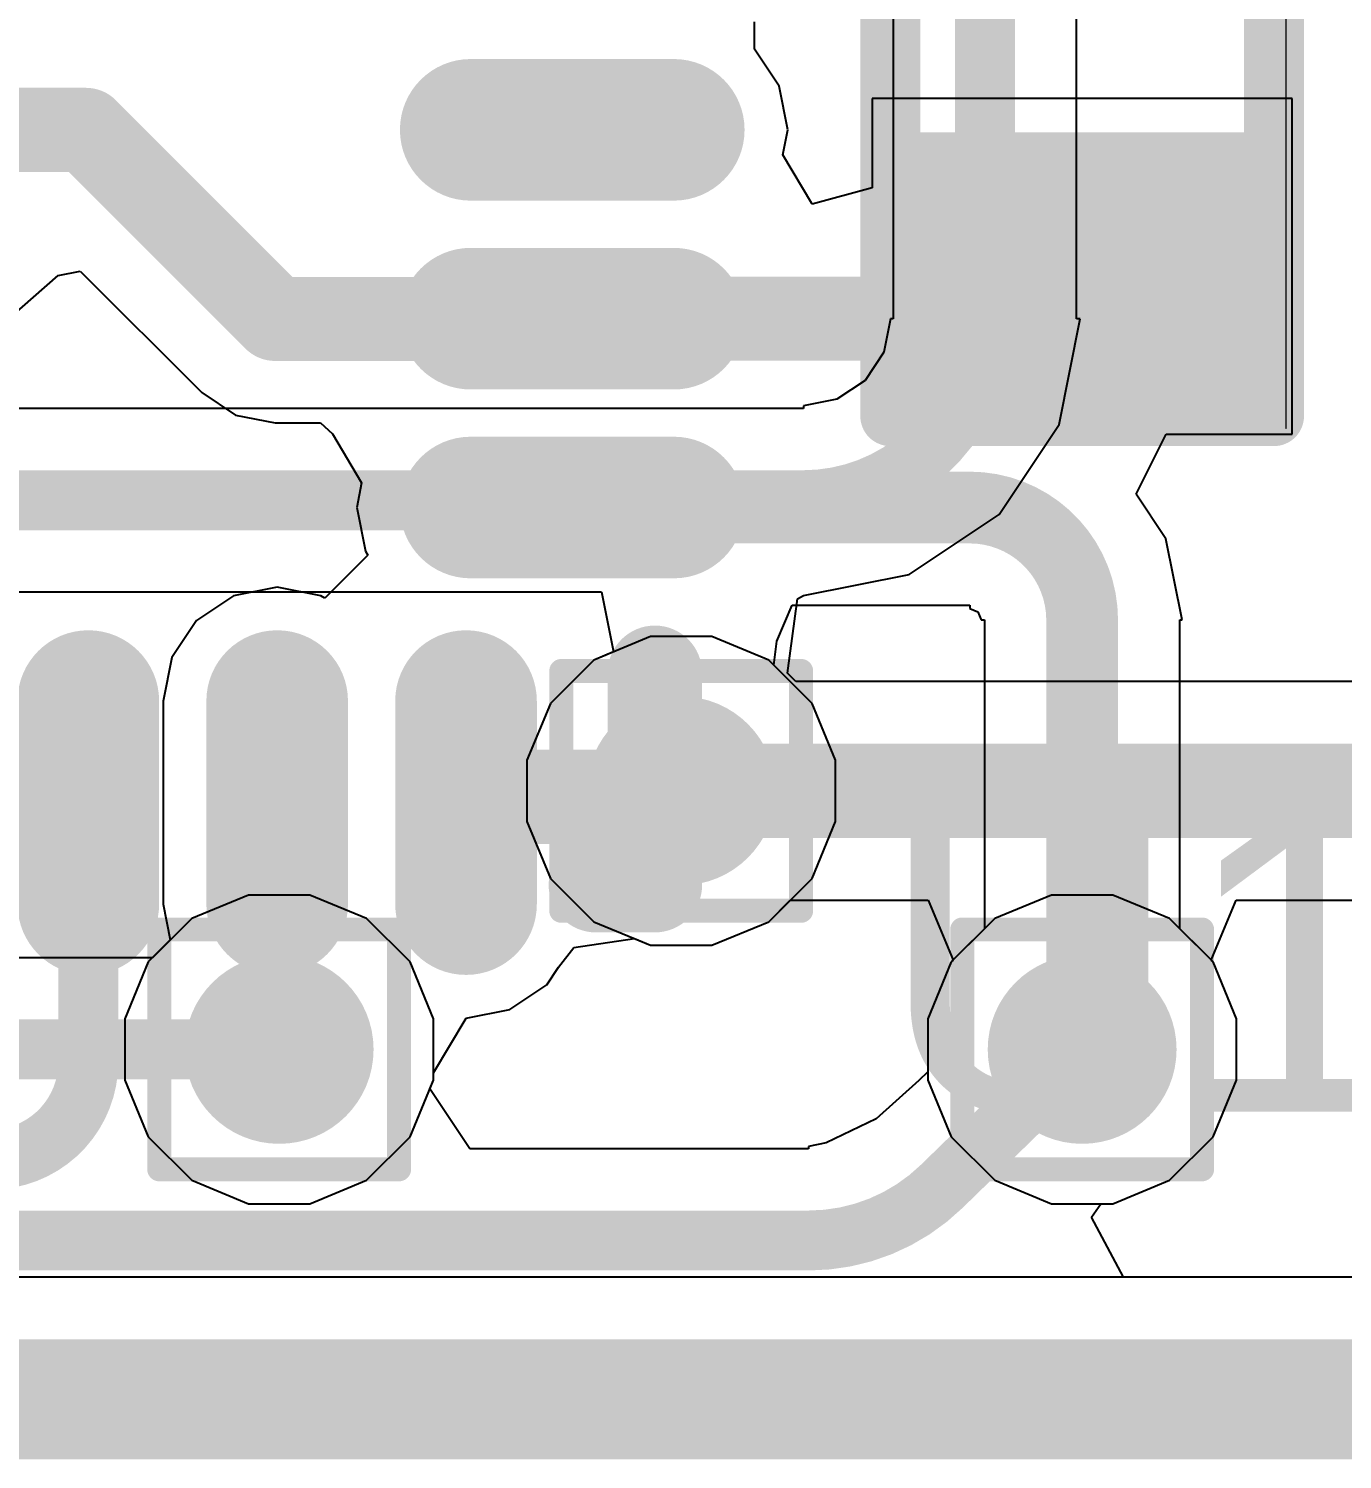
# Model space of a CAD drawing. Header units: inches. Extents: x -12 to 5355, y -7 to 5366.
# Drawn here: x 25.074 to 27.856, y -0.127 to 2.904 of the extents above; entities that cross this region are included whole.
import ezdxf

# ---------------------------------------------------------------- set-up
doc = ezdxf.new("R2010")
doc.units = ezdxf.units.IN
for name, color, linetype in [('Board Outline', 216, 'Continuous'), ('BOTTOM LAYER', 5, 'Continuous'), ('Drill Drawing', 1, 'Continuous'), ('GROUND1', 16, 'Continuous'), ('GROUND2', 156, 'Continuous'), ('POWER', 76, 'Continuous'), ('SIGNAL', 90, 'Continuous'), ('TOP LAYER', 1, 'Continuous'), ('Top Overlay', 2, 'Continuous'), ('Top Paste', 8, 'Continuous'), ('Top Solder', 216, 'Continuous'), ('Via Holes', 16, 'Continuous')]:
    doc.layers.add(name, color=color, linetype=linetype)
doc.styles.add('Arial', font='', dxfattribs={"height": 0.2})
doc.styles.get('Arial').set_extended_font_data('Arial')

# ---------------------------------------------------------------- blocks, each defined once
blk = doc.blocks.new('R___0402_47')
at = {"layer": 'TOP LAYER'}
for points in [[(-0.6985, -0.3175), (-0.6985, 0.3175), (-0.2413, 0.3175), (-0.2413, -0.3175)], [(0.2413, -0.3175), (0.2413, 0.3175), (0.6985, 0.3175), (0.6985, -0.3175)]]:
    blk.add_hatch(color=1, dxfattribs=at).paths.add_polyline_path(points)
at = {"layer": 'Top Paste'}
for points in [[(-0.6985, -0.3175), (-0.6985, 0.3175), (-0.2413, 0.3175), (-0.2413, -0.3175)], [(0.2413, -0.3175), (0.2413, 0.3175), (0.6985, 0.3175), (0.6985, -0.3175)]]:
    blk.add_hatch(color=8, dxfattribs=at).paths.add_polyline_path(points)
at = {"layer": 'Top Solder'}
for points in [[(-0.7535, -0.3725), (-0.7535, 0.3725), (-0.1863, 0.3725), (-0.1863, -0.3725)], [(0.1863, -0.3725), (0.1863, 0.3725), (0.7535, 0.3725), (0.7535, -0.3725)]]:
    blk.add_hatch(color=216, dxfattribs=at).paths.add_polyline_path(points)
at = {"layer": 'Top Overlay'}
for points in [[(-0.7874, 0.4064, 0.127, 0.127, 0), (0.7874, 0.4064, 0.127, 0.127, 0)], [(-0.7874, 0.4064, 0.127, 0.127, 0), (-0.7874, -0.4064, 0.127, 0.127, 0)], [(0.7874, 0.4064, 0.127, 0.127, 0), (0.7874, -0.4064, 0.127, 0.127, 0)], [(-0.7874, -0.4064, 0.127, 0.127, 0), (0.7874, -0.4064, 0.127, 0.127, 0)], [(-0.8128, -0.4318, 0.00323, 0.00323, 0), (0.8128, -0.4318, 0.00323, 0.00323, 0)]]:
    blk.add_lwpolyline(points, format="xyseb", dxfattribs=at)
for points in [[(-0.8191, 0.4064, 0.0635, 0.0635, 1), (-0.7556, 0.4064, 0.0635, 0.0635, 1)], [(-0.8191, 0.4064, 0.0635, 0.0635, 1), (-0.7556, 0.4064, 0.0635, 0.0635, 1)], [(0.7556, 0.4064, 0.0635, 0.0635, 1), (0.8191, 0.4064, 0.0635, 0.0635, 1)], [(0.7556, 0.4064, 0.0635, 0.0635, 1), (0.8191, 0.4064, 0.0635, 0.0635, 1)], [(-0.8191, -0.4064, 0.0635, 0.0635, 1), (-0.7556, -0.4064, 0.0635, 0.0635, 1)], [(-0.8191, -0.4064, 0.0635, 0.0635, 1), (-0.7556, -0.4064, 0.0635, 0.0635, 1)], [(0.7556, -0.4064, 0.0635, 0.0635, 1), (0.8191, -0.4064, 0.0635, 0.0635, 1)], [(0.7556, -0.4064, 0.0635, 0.0635, 1), (0.8191, -0.4064, 0.0635, 0.0635, 1)], [(-0.8136, -0.4318, 0.00161, 0.00161, 1), (-0.812, -0.4318, 0.00161, 0.00161, 1)], [(0.812, -0.4318, 0.00161, 0.00161, 1), (0.8136, -0.4318, 0.00161, 0.00161, 1)]]:
    blk.add_lwpolyline(points, format="xyseb", close=True, dxfattribs=at)
blk = doc.blocks.new('XQFN40P180X260X50_16N_91')
at = {"layer": 'TOP LAYER'}
h = blk.add_hatch(color=1, dxfattribs=at)
edge = h.paths.add_edge_path()
edge.add_arc((1.04, 0.2), 0.11, 270, 450)
edge.add_line((1.04, 0.31), (0.61, 0.31))
edge.add_arc((0.61, 0.2), 0.11, 90, 270)
edge.add_line((0.61, 0.09), (1.04, 0.09))
h = blk.add_hatch(color=1, dxfattribs=at)
edge = h.paths.add_edge_path()
edge.add_arc((1.04, -0.2), 0.11, 270, 450)
edge.add_line((1.04, -0.09), (0.61, -0.09))
edge.add_arc((0.61, -0.2), 0.11, 90, 270)
edge.add_line((0.61, -0.31), (1.04, -0.31))
h = blk.add_hatch(color=1, dxfattribs=at)
edge = h.paths.add_edge_path()
edge.add_arc((1.04, -0.6), 0.11, 270, 450)
edge.add_line((1.04, -0.49), (0.61, -0.49))
edge.add_arc((0.61, -0.6), 0.11, 90, 270)
edge.add_line((0.61, -0.71), (1.04, -0.71))
h = blk.add_hatch(color=1, dxfattribs=at)
edge = h.paths.add_edge_path()
edge.add_arc((-0.2, -1.44), 0.11, 180, 360)
edge.add_line((-0.09, -1.44), (-0.09, -1.01))
edge.add_arc((-0.2, -1.01), 0.11, 0, 180)
edge.add_line((-0.31, -1.01), (-0.31, -1.44))
h = blk.add_hatch(color=1, dxfattribs=at)
edge = h.paths.add_edge_path()
edge.add_arc((0.2, -1.44), 0.11, 180, 360)
edge.add_line((0.31, -1.44), (0.31, -1.01))
edge.add_arc((0.2, -1.01), 0.11, 0, 180)
edge.add_line((0.09, -1.01), (0.09, -1.44))
h = blk.add_hatch(color=1, dxfattribs=at)
edge = h.paths.add_edge_path()
edge.add_arc((0.6, -1.44), 0.11, 180, 360)
edge.add_line((0.71, -1.44), (0.71, -1.01))
edge.add_arc((0.6, -1.01), 0.11, 0, 180)
edge.add_line((0.49, -1.01), (0.49, -1.44))
at = {"layer": 'Top Paste'}
h = blk.add_hatch(color=8, dxfattribs=at)
edge = h.paths.add_edge_path()
edge.add_arc((1.04, 0.2), 0.09, 270, 450)
edge.add_line((1.04, 0.29), (0.61, 0.29))
edge.add_arc((0.61, 0.2), 0.09, 90, 270)
edge.add_line((0.61, 0.11), (1.04, 0.11))
h = blk.add_hatch(color=8, dxfattribs=at)
edge = h.paths.add_edge_path()
edge.add_arc((1.04, -0.2), 0.09, 270, 450)
edge.add_line((1.04, -0.11), (0.61, -0.11))
edge.add_arc((0.61, -0.2), 0.09, 90, 270)
edge.add_line((0.61, -0.29), (1.04, -0.29))
h = blk.add_hatch(color=8, dxfattribs=at)
edge = h.paths.add_edge_path()
edge.add_arc((1.04, -0.6), 0.09, 270, 450)
edge.add_line((1.04, -0.51), (0.61, -0.51))
edge.add_arc((0.61, -0.6), 0.09, 90, 270)
edge.add_line((0.61, -0.69), (1.04, -0.69))
h = blk.add_hatch(color=8, dxfattribs=at)
edge = h.paths.add_edge_path()
edge.add_arc((-0.2, -1.44), 0.09, 180, 360)
edge.add_line((-0.11, -1.44), (-0.11, -1.01))
edge.add_arc((-0.2, -1.01), 0.09, 0, 180)
edge.add_line((-0.29, -1.01), (-0.29, -1.44))
h = blk.add_hatch(color=8, dxfattribs=at)
edge = h.paths.add_edge_path()
edge.add_arc((0.2, -1.44), 0.09, 180, 360)
edge.add_line((0.29, -1.44), (0.29, -1.01))
edge.add_arc((0.2, -1.01), 0.09, 0, 180)
edge.add_line((0.11, -1.01), (0.11, -1.44))
h = blk.add_hatch(color=8, dxfattribs=at)
edge = h.paths.add_edge_path()
edge.add_arc((0.6, -1.44), 0.09, 180, 360)
edge.add_line((0.69, -1.44), (0.69, -1.01))
edge.add_arc((0.6, -1.01), 0.09, 0, 180)
edge.add_line((0.51, -1.01), (0.51, -1.44))
at = {"layer": 'Top Solder'}
h = blk.add_hatch(color=216, dxfattribs=at)
edge = h.paths.add_edge_path()
edge.add_arc((1.04, 0.2), 0.15, 270, 450)
edge.add_line((1.04, 0.35), (0.61, 0.35))
edge.add_arc((0.61, 0.2), 0.15, 90, 270)
edge.add_line((0.61, 0.05), (1.04, 0.05))
h = blk.add_hatch(color=216, dxfattribs=at)
edge = h.paths.add_edge_path()
edge.add_arc((1.04, -0.2), 0.15, 270, 450)
edge.add_line((1.04, -0.05), (0.61, -0.05))
edge.add_arc((0.61, -0.2), 0.15, 90, 270)
edge.add_line((0.61, -0.35), (1.04, -0.35))
h = blk.add_hatch(color=216, dxfattribs=at)
edge = h.paths.add_edge_path()
edge.add_arc((1.04, -0.6), 0.15, 270, 450)
edge.add_line((1.04, -0.45), (0.61, -0.45))
edge.add_arc((0.61, -0.6), 0.15, 90, 270)
edge.add_line((0.61, -0.75), (1.04, -0.75))
h = blk.add_hatch(color=216, dxfattribs=at)
edge = h.paths.add_edge_path()
edge.add_arc((-0.2, -1.44), 0.15, 180, 360)
edge.add_line((-0.05, -1.44), (-0.05, -1.01))
edge.add_arc((-0.2, -1.01), 0.15, 0, 180)
edge.add_line((-0.35, -1.01), (-0.35, -1.44))
h = blk.add_hatch(color=216, dxfattribs=at)
edge = h.paths.add_edge_path()
edge.add_arc((0.2, -1.44), 0.15, 180, 360)
edge.add_line((0.35, -1.44), (0.35, -1.01))
edge.add_arc((0.2, -1.01), 0.15, 0, 180)
edge.add_line((0.05, -1.01), (0.05, -1.44))
h = blk.add_hatch(color=216, dxfattribs=at)
edge = h.paths.add_edge_path()
edge.add_arc((0.6, -1.44), 0.15, 180, 360)
edge.add_line((0.75, -1.44), (0.75, -1.01))
edge.add_arc((0.6, -1.01), 0.15, 0, 180)
edge.add_line((0.45, -1.01), (0.45, -1.44))
at = {"layer": 'Top Overlay'}
for points in [[(1, -0.95, 0.2, 0.2, 0), (1, -1.4, 0.2, 0.2, 0)], [(0.875, -1.4, 0.2, 0.2, 0), (1, -1.4, 0.2, 0.2, 0)]]:
    blk.add_lwpolyline(points, format="xyseb", dxfattribs=at)
for points in [[(0.95, -0.95, 0.1, 0.1, 1), (1.05, -0.95, 0.1, 0.1, 1)], [(0.825, -1.4, 0.1, 0.1, 1), (0.925, -1.4, 0.1, 0.1, 1)], [(0.95, -1.4, 0.1, 0.1, 1), (1.05, -1.4, 0.1, 0.1, 1)], [(0.95, -1.4, 0.1, 0.1, 1), (1.05, -1.4, 0.1, 0.1, 1)]]:
    blk.add_lwpolyline(points, format="xyseb", close=True, dxfattribs=at)

msp = doc.modelspace()

# ---------------------------------------------------------------- hatches: boundary and pattern name
at = {"layer": 'BOTTOM LAYER'}
h = msp.add_hatch(color=5, dxfattribs=at)
edge = h.paths.add_edge_path()
edge.add_arc((26.4558, 1.289), 0.2, 0, 360)
h = msp.add_hatch(color=5, dxfattribs=at)
edge = h.paths.add_edge_path()
edge.add_arc((25.6042, 0.7414), 0.2, 0, 360)
h = msp.add_hatch(color=5, dxfattribs=at)
edge = h.paths.add_edge_path()
edge.add_arc((27.305, 0.7414), 0.2, 0, 360)
at = {"layer": 'GROUND1'}
h = msp.add_hatch(color=16, dxfattribs=at)
edge = h.paths.add_edge_path()
edge.add_arc((26.4558, 1.289), 0.2, 0, 360)
h = msp.add_hatch(color=16, dxfattribs=at)
edge = h.paths.add_edge_path()
edge.add_arc((25.6042, 0.7414), 0.2, 0, 360)
h = msp.add_hatch(color=16, dxfattribs=at)
edge = h.paths.add_edge_path()
edge.add_arc((27.305, 0.7414), 0.2, 0, 360)
at = {"layer": 'GROUND2'}
h = msp.add_hatch(color=156, dxfattribs=at)
edge = h.paths.add_edge_path()
edge.add_arc((26.4558, 1.289), 0.2, 0, 360)
h = msp.add_hatch(color=156, dxfattribs=at)
edge = h.paths.add_edge_path()
edge.add_arc((25.6042, 0.7414), 0.2, 0, 360)
h = msp.add_hatch(color=156, dxfattribs=at)
edge = h.paths.add_edge_path()
edge.add_arc((27.305, 0.7414), 0.2, 0, 360)
at = {"layer": 'POWER'}
h = msp.add_hatch(color=76, dxfattribs=at)
edge = h.paths.add_edge_path()
edge.add_arc((26.4558, 1.289), 0.2, 0, 360)
h = msp.add_hatch(color=76, dxfattribs=at)
edge = h.paths.add_edge_path()
edge.add_arc((25.6042, 0.7414), 0.2, 0, 360)
h = msp.add_hatch(color=76, dxfattribs=at)
edge = h.paths.add_edge_path()
edge.add_arc((27.305, 0.7414), 0.2, 0, 360)
at = {"layer": 'SIGNAL'}
h = msp.add_hatch(color=90, dxfattribs=at)
edge = h.paths.add_edge_path()
edge.add_arc((26.4558, 1.289), 0.2, 0, 360)
h = msp.add_hatch(color=90, dxfattribs=at)
edge = h.paths.add_edge_path()
edge.add_arc((25.6042, 0.7414), 0.2, 0, 360)
h = msp.add_hatch(color=90, dxfattribs=at)
edge = h.paths.add_edge_path()
edge.add_arc((27.305, 0.7414), 0.2, 0, 360)
at = {"layer": 'TOP LAYER'}
h = msp.add_hatch(color=1, dxfattribs=at)
edge = h.paths.add_edge_path()
edge.add_arc((26.4558, 1.289), 0.2, 0, 360)
h = msp.add_hatch(color=1, dxfattribs=at)
edge = h.paths.add_edge_path()
edge.add_arc((25.6042, 0.7414), 0.2, 0, 360)
h = msp.add_hatch(color=1, dxfattribs=at)
edge = h.paths.add_edge_path()
edge.add_arc((27.305, 0.7414), 0.2, 0, 360)
at = {"layer": 'Via Holes'}
h = msp.add_hatch(color=7, dxfattribs=at)
edge = h.paths.add_edge_path()
edge.add_arc((26.4558, 1.289), 0.1, 0, 360)
h = msp.add_hatch(color=7, dxfattribs=at)
edge = h.paths.add_edge_path()
edge.add_arc((25.6042, 0.7414), 0.1, 0, 360)
h = msp.add_hatch(color=7, dxfattribs=at)
edge = h.paths.add_edge_path()
edge.add_arc((27.305, 0.7414), 0.1, 0, 360)

# ---------------------------------------------------------------- linework, layer by layer
at = {"layer": 'Board Outline'}
msp.add_lwpolyline([(0, 0, 0.254, 0.254, 0), (35.1282, 0, 0.254, 0.254, 0)], format="xyseb", dxfattribs=at)
at = {"layer": 'BOTTOM LAYER'}
for p, q in [((26.9048, 4.62), (26.9048, 2.2892)), ((27.2932, 2.2892), (27.2932, 4.62)), ((26.8993, 2.2892), (26.8853, 2.2185)), ((26.9048, 2.2892), (26.8993, 2.2892)), ((27.2561, 2.0648), (27.3008, 2.2892)), ((27.3008, 2.2892), (27.2932, 2.2892)), ((26.8853, 2.2185), (26.8452, 2.1585)), ((26.8452, 2.1585), (26.7852, 2.1184)), ((26.7145, 2.0989), (23.9832, 2.0989)), ((26.7852, 2.1184), (26.7145, 2.1044)), ((26.7145, 2.1044), (26.7145, 2.0989)), ((27.1291, 1.8747), (27.2561, 2.0648)), ((26.9389, 1.7476), (27.1291, 1.8747)), ((26.7145, 1.7029), (26.9389, 1.7476)), ((23.826, 1.7105), (26.2871, 1.7105)), ((26.2871, 1.7105), (26.3123, 1.5835)), ((26.7024, 1.6961), (26.7145, 1.7029)), ((26.7145, 1.7029), (26.7145, 1.7029)), ((26.6807, 1.5381), (26.7024, 1.6961)), ((26.3123, 1.5835), (26.2706, 1.5662)), ((26.2706, 1.5662), (26.1786, 1.4742)), ((26.6983, 1.5204), (26.6807, 1.5381)), ((28.2538, 1.5204), (26.6983, 1.5204)), ((26.1786, 1.4742), (26.1288, 1.354)), ((26.1288, 1.354), (26.1288, 1.2239)), ((26.1288, 1.2239), (26.1786, 1.1037)), ((26.1786, 1.1037), (26.2706, 1.0118)), ((25.5391, 1.0684), (25.419, 1.0186)), ((25.6692, 1.0684), (25.5391, 1.0684)), ((25.7894, 1.0186), (25.6692, 1.0684)), ((26.6411, 1.0118), (26.6868, 1.0575)), ((26.6868, 1.0575), (26.9791, 1.0575)), ((26.9791, 1.0575), (27.0317, 0.9305)), ((27.5783, 0.9305), (27.6309, 1.0575)), ((27.6309, 1.0575), (28.2538, 1.0575)), ((25.419, 1.0186), (25.336, 0.9357)), ((25.8814, 0.9267), (25.7894, 1.0186)), ((26.2706, 1.0118), (26.3908, 0.962)), ((26.5209, 0.962), (26.6411, 1.0118)), ((26.3908, 0.962), (26.5209, 0.962)), ((25.336, 0.9357), (24.0107, 0.9357)), ((25.9312, 0.8065), (25.8814, 0.9267)), ((27.0278, 0.9267), (26.978, 0.8065)), ((27.0317, 0.9305), (27.0278, 0.9267)), ((27.5822, 0.9267), (27.5783, 0.9305)), ((27.632, 0.8065), (27.5822, 0.9267)), ((25.9312, 0.6764), (25.9312, 0.8065)), ((26.978, 0.8065), (26.978, 0.6938)), ((27.632, 0.6764), (27.632, 0.8065)), ((25.9235, 0.6578), (25.9312, 0.6764)), ((26.9594, 0.6757), (26.8684, 0.5946)), ((26.978, 0.6938), (26.9594, 0.6757)), ((27.5822, 0.5562), (27.632, 0.6764)), ((26.0084, 0.5308), (25.9235, 0.6578)), ((26.8684, 0.5946), (26.7626, 0.5433)), ((27.4902, 0.4642), (27.5822, 0.5562)), ((26.7252, 0.5308), (26.0084, 0.5308)), ((26.7626, 0.5433), (26.7252, 0.5359)), ((26.7252, 0.5359), (26.7252, 0.5308)), ((27.37, 0.4144), (27.4902, 0.4642)), ((27.3251, 0.386), (27.3443, 0.4144)), ((27.3443, 0.4144), (27.37, 0.4144)), ((27.3927, 0.259), (27.3251, 0.386)), ((34.8692, 0.259), (27.3927, 0.259))]:
    msp.add_line(p, q, dxfattribs=at)
for points in [[(27.099, 2.2892, 0.127, 0.127, 0), (27.099, 4.62, 0.127, 0.127, 0)], [(27.099, 2.2892, 0.127, 0.127, -0.414214), (26.7145, 1.9047, 0.127, 0.127, 0)], [(23.1241, 1.9047, 0.127, 0.127, 0), (26.7145, 1.9047, 0.127, 0.127, 0)], [(26.4558, 1.289, 0.2, 0.2, 0), (29.3796, 1.289, 0.2, 0.2, 0)], [(22.9881, 0.7414, 0.127, 0.127, 0), (25.6042, 0.7414, 0.127, 0.127, 0)], [(27.0079, 0.4516, 0.127, 0.127, 0), (27.305, 0.7414, 0.127, 0.127, 0)], [(27.0079, 0.4516, 0.127, 0.127, -0.195666), (26.7252, 0.3366, 0.127, 0.127, 0)], [(22.7076, 0.3366, 0.127, 0.127, 0), (26.7252, 0.3366, 0.127, 0.127, 0)]]:
    msp.add_lwpolyline(points, format="xyseb", dxfattribs=at)
for points in [[(27.0672, 2.2892, 0.0635, 0.0635, 1), (27.1307, 2.2892, 0.0635, 0.0635, 1)], [(27.0672, 2.2892, 0.0635, 0.0635, 1), (27.1307, 2.2892, 0.0635, 0.0635, 1)], [(26.6828, 1.9047, 0.0635, 0.0635, 1), (26.7463, 1.9047, 0.0635, 0.0635, 1)], [(26.6828, 1.9047, 0.0635, 0.0635, 1), (26.7463, 1.9047, 0.0635, 0.0635, 1)], [(26.4058, 1.289, 0.1, 0.1, 1), (26.5058, 1.289, 0.1, 0.1, 1)], [(25.5724, 0.7414, 0.0635, 0.0635, 1), (25.6359, 0.7414, 0.0635, 0.0635, 1)], [(27.2733, 0.7414, 0.0635, 0.0635, 1), (27.3367, 0.7414, 0.0635, 0.0635, 1)], [(26.9761, 0.4516, 0.0635, 0.0635, 1), (27.0396, 0.4516, 0.0635, 0.0635, 1)], [(26.9761, 0.4516, 0.0635, 0.0635, 1), (27.0396, 0.4516, 0.0635, 0.0635, 1)], [(26.6935, 0.3366, 0.0635, 0.0635, 1), (26.757, 0.3366, 0.0635, 0.0635, 1)], [(26.6935, 0.3366, 0.0635, 0.0635, 1), (26.757, 0.3366, 0.0635, 0.0635, 1)]]:
    msp.add_lwpolyline(points, format="xyseb", close=True, dxfattribs=at)
at = {"layer": 'Drill Drawing'}
for points in [[(26.2018, 1.543, 0.0508, 0.0508, 0), (26.7098, 1.543, 0.0508, 0.0508, 0)], [(26.2018, 1.035, 0.0508, 0.0508, 0), (26.2018, 1.543, 0.0508, 0.0508, 0)], [(26.7098, 1.035, 0.0508, 0.0508, 0), (26.7098, 1.543, 0.0508, 0.0508, 0)], [(26.2018, 1.035, 0.0508, 0.0508, 0), (26.7098, 1.035, 0.0508, 0.0508, 0)], [(25.3502, 0.9954, 0.0508, 0.0508, 0), (25.8582, 0.9954, 0.0508, 0.0508, 0)], [(25.3502, 0.4874, 0.0508, 0.0508, 0), (25.3502, 0.9954, 0.0508, 0.0508, 0)], [(25.8582, 0.4874, 0.0508, 0.0508, 0), (25.8582, 0.9954, 0.0508, 0.0508, 0)], [(27.051, 0.9954, 0.0508, 0.0508, 0), (27.559, 0.9954, 0.0508, 0.0508, 0)], [(27.051, 0.4874, 0.0508, 0.0508, 0), (27.051, 0.9954, 0.0508, 0.0508, 0)], [(27.559, 0.4874, 0.0508, 0.0508, 0), (27.559, 0.9954, 0.0508, 0.0508, 0)], [(25.3502, 0.4874, 0.0508, 0.0508, 0), (25.8582, 0.4874, 0.0508, 0.0508, 0)], [(27.051, 0.4874, 0.0508, 0.0508, 0), (27.559, 0.4874, 0.0508, 0.0508, 0)]]:
    msp.add_lwpolyline(points, format="xyseb", dxfattribs=at)
for points in [[(26.1891, 1.543, 0.0254, 0.0254, 1), (26.2145, 1.543, 0.0254, 0.0254, 1)], [(26.1891, 1.543, 0.0254, 0.0254, 1), (26.2145, 1.543, 0.0254, 0.0254, 1)], [(26.6971, 1.543, 0.0254, 0.0254, 1), (26.7225, 1.543, 0.0254, 0.0254, 1)], [(26.6971, 1.543, 0.0254, 0.0254, 1), (26.7225, 1.543, 0.0254, 0.0254, 1)], [(26.1891, 1.035, 0.0254, 0.0254, 1), (26.2145, 1.035, 0.0254, 0.0254, 1)], [(26.1891, 1.035, 0.0254, 0.0254, 1), (26.2145, 1.035, 0.0254, 0.0254, 1)], [(26.6971, 1.035, 0.0254, 0.0254, 1), (26.7225, 1.035, 0.0254, 0.0254, 1)], [(26.6971, 1.035, 0.0254, 0.0254, 1), (26.7225, 1.035, 0.0254, 0.0254, 1)], [(25.3375, 0.9954, 0.0254, 0.0254, 1), (25.3629, 0.9954, 0.0254, 0.0254, 1)], [(25.3375, 0.9954, 0.0254, 0.0254, 1), (25.3629, 0.9954, 0.0254, 0.0254, 1)], [(25.8455, 0.9954, 0.0254, 0.0254, 1), (25.8709, 0.9954, 0.0254, 0.0254, 1)], [(25.8455, 0.9954, 0.0254, 0.0254, 1), (25.8709, 0.9954, 0.0254, 0.0254, 1)], [(27.0383, 0.9954, 0.0254, 0.0254, 1), (27.0637, 0.9954, 0.0254, 0.0254, 1)], [(27.0383, 0.9954, 0.0254, 0.0254, 1), (27.0637, 0.9954, 0.0254, 0.0254, 1)], [(27.5463, 0.9954, 0.0254, 0.0254, 1), (27.5717, 0.9954, 0.0254, 0.0254, 1)], [(27.5463, 0.9954, 0.0254, 0.0254, 1), (27.5717, 0.9954, 0.0254, 0.0254, 1)], [(25.3375, 0.4874, 0.0254, 0.0254, 1), (25.3629, 0.4874, 0.0254, 0.0254, 1)], [(25.3375, 0.4874, 0.0254, 0.0254, 1), (25.3629, 0.4874, 0.0254, 0.0254, 1)], [(25.8455, 0.4874, 0.0254, 0.0254, 1), (25.8709, 0.4874, 0.0254, 0.0254, 1)], [(25.8455, 0.4874, 0.0254, 0.0254, 1), (25.8709, 0.4874, 0.0254, 0.0254, 1)], [(27.0383, 0.4874, 0.0254, 0.0254, 1), (27.0637, 0.4874, 0.0254, 0.0254, 1)], [(27.0383, 0.4874, 0.0254, 0.0254, 1), (27.0637, 0.4874, 0.0254, 0.0254, 1)], [(27.5463, 0.4874, 0.0254, 0.0254, 1), (27.5717, 0.4874, 0.0254, 0.0254, 1)], [(27.5463, 0.4874, 0.0254, 0.0254, 1), (27.5717, 0.4874, 0.0254, 0.0254, 1)]]:
    msp.add_lwpolyline(points, format="xyseb", close=True, dxfattribs=at)
at = {"layer": 'GROUND1'}
for p, q in [((26.3908, 1.616), (26.2706, 1.5662)), ((26.5209, 1.616), (26.3908, 1.616)), ((26.6411, 1.5662), (26.5209, 1.616)), ((26.2706, 1.5662), (26.1786, 1.4742)), ((26.7331, 1.4742), (26.6411, 1.5662)), ((26.1786, 1.4742), (26.1288, 1.354)), ((26.7828, 1.354), (26.7331, 1.4742)), ((26.1288, 1.354), (26.1288, 1.2239)), ((26.7828, 1.2239), (26.7828, 1.354)), ((26.1288, 1.2239), (26.1786, 1.1037)), ((26.7331, 1.1037), (26.7828, 1.2239)), ((26.1786, 1.1037), (26.2706, 1.0118)), ((26.6411, 1.0118), (26.7331, 1.1037)), ((25.5391, 1.0684), (25.419, 1.0186)), ((25.6692, 1.0684), (25.5391, 1.0684)), ((25.7894, 1.0186), (25.6692, 1.0684)), ((27.24, 1.0684), (27.1198, 1.0186)), ((27.37, 1.0684), (27.24, 1.0684)), ((27.4902, 1.0186), (27.37, 1.0684)), ((25.419, 1.0186), (25.327, 0.9267)), ((25.8814, 0.9267), (25.7894, 1.0186)), ((26.2706, 1.0118), (26.3908, 0.962)), ((26.5209, 0.962), (26.6411, 1.0118)), ((27.1198, 1.0186), (27.0278, 0.9267)), ((27.5822, 0.9267), (27.4902, 1.0186)), ((26.3908, 0.962), (26.5209, 0.962)), ((25.327, 0.9267), (25.2772, 0.8065)), ((25.9312, 0.8065), (25.8814, 0.9267)), ((27.0278, 0.9267), (26.978, 0.8065)), ((27.632, 0.8065), (27.5822, 0.9267)), ((25.2772, 0.8065), (25.2772, 0.6764)), ((25.9312, 0.6764), (25.9312, 0.8065)), ((26.978, 0.8065), (26.978, 0.6764)), ((27.632, 0.6764), (27.632, 0.8065)), ((25.2772, 0.6764), (25.327, 0.5562)), ((25.8814, 0.5562), (25.9312, 0.6764)), ((26.978, 0.6764), (27.0278, 0.5562)), ((27.5822, 0.5562), (27.632, 0.6764)), ((25.327, 0.5562), (25.419, 0.4642)), ((25.7894, 0.4642), (25.8814, 0.5562)), ((27.0278, 0.5562), (27.1198, 0.4642)), ((27.4902, 0.4642), (27.5822, 0.5562)), ((25.419, 0.4642), (25.5391, 0.4144)), ((25.6692, 0.4144), (25.7894, 0.4642)), ((27.1198, 0.4642), (27.24, 0.4144)), ((27.37, 0.4144), (27.4902, 0.4642)), ((25.5391, 0.4144), (25.6692, 0.4144)), ((27.24, 0.4144), (27.37, 0.4144)), ((34.8692, 0.259), (0.259, 0.259))]:
    msp.add_line(p, q, dxfattribs=at)
at = {"layer": 'GROUND2'}
for p, q in [((26.3908, 1.616), (26.2706, 1.5662)), ((26.5209, 1.616), (26.3908, 1.616)), ((26.6411, 1.5662), (26.5209, 1.616)), ((26.2706, 1.5662), (26.1786, 1.4742)), ((26.7331, 1.4742), (26.6411, 1.5662)), ((26.1786, 1.4742), (26.1288, 1.354)), ((26.7828, 1.354), (26.7331, 1.4742)), ((26.1288, 1.354), (26.1288, 1.2239)), ((26.7828, 1.2239), (26.7828, 1.354)), ((26.1288, 1.2239), (26.1786, 1.1037)), ((26.7331, 1.1037), (26.7828, 1.2239)), ((26.1786, 1.1037), (26.2706, 1.0118)), ((26.6411, 1.0118), (26.7331, 1.1037)), ((25.5391, 1.0684), (25.419, 1.0186)), ((25.6692, 1.0684), (25.5391, 1.0684)), ((25.7894, 1.0186), (25.6692, 1.0684)), ((27.24, 1.0684), (27.1198, 1.0186)), ((27.37, 1.0684), (27.24, 1.0684)), ((27.4902, 1.0186), (27.37, 1.0684)), ((25.419, 1.0186), (25.327, 0.9267)), ((25.8814, 0.9267), (25.7894, 1.0186)), ((26.2706, 1.0118), (26.3908, 0.962)), ((26.5209, 0.962), (26.6411, 1.0118)), ((27.1198, 1.0186), (27.0278, 0.9267)), ((27.5822, 0.9267), (27.4902, 1.0186)), ((26.3908, 0.962), (26.5209, 0.962)), ((25.327, 0.9267), (25.2772, 0.8065)), ((25.9312, 0.8065), (25.8814, 0.9267)), ((27.0278, 0.9267), (26.978, 0.8065)), ((27.632, 0.8065), (27.5822, 0.9267)), ((25.2772, 0.8065), (25.2772, 0.6764)), ((25.9312, 0.6764), (25.9312, 0.8065)), ((26.978, 0.8065), (26.978, 0.6764)), ((27.632, 0.6764), (27.632, 0.8065)), ((25.2772, 0.6764), (25.327, 0.5562)), ((25.8814, 0.5562), (25.9312, 0.6764)), ((26.978, 0.6764), (27.0278, 0.5562)), ((27.5822, 0.5562), (27.632, 0.6764)), ((25.327, 0.5562), (25.419, 0.4642)), ((25.7894, 0.4642), (25.8814, 0.5562)), ((27.0278, 0.5562), (27.1198, 0.4642)), ((27.4902, 0.4642), (27.5822, 0.5562)), ((25.419, 0.4642), (25.5391, 0.4144)), ((25.6692, 0.4144), (25.7894, 0.4642)), ((27.1198, 0.4642), (27.24, 0.4144)), ((27.37, 0.4144), (27.4902, 0.4642)), ((25.5391, 0.4144), (25.6692, 0.4144)), ((27.24, 0.4144), (27.37, 0.4144)), ((34.8692, 0.259), (0.259, 0.259))]:
    msp.add_line(p, q, dxfattribs=at)
at = {"layer": 'POWER'}
for p, q in [((26.3908, 1.616), (26.2706, 1.5662)), ((26.5209, 1.616), (26.3908, 1.616)), ((26.6411, 1.5662), (26.5209, 1.616)), ((26.2706, 1.5662), (26.1786, 1.4742)), ((26.7331, 1.4742), (26.6411, 1.5662)), ((26.1786, 1.4742), (26.1288, 1.354)), ((26.7828, 1.354), (26.7331, 1.4742)), ((26.1288, 1.354), (26.1288, 1.2239)), ((26.7828, 1.2239), (26.7828, 1.354)), ((26.1288, 1.2239), (26.1786, 1.1037)), ((26.7331, 1.1037), (26.7828, 1.2239)), ((26.1786, 1.1037), (26.2706, 1.0118)), ((26.6411, 1.0118), (26.7331, 1.1037)), ((25.5391, 1.0684), (25.419, 1.0186)), ((25.6692, 1.0684), (25.5391, 1.0684)), ((25.7894, 1.0186), (25.6692, 1.0684)), ((27.24, 1.0684), (27.1198, 1.0186)), ((27.37, 1.0684), (27.24, 1.0684)), ((27.4902, 1.0186), (27.37, 1.0684)), ((25.419, 1.0186), (25.327, 0.9267)), ((25.8814, 0.9267), (25.7894, 1.0186)), ((26.2706, 1.0118), (26.3908, 0.962)), ((26.5209, 0.962), (26.6411, 1.0118)), ((27.1198, 1.0186), (27.0278, 0.9267)), ((27.5822, 0.9267), (27.4902, 1.0186)), ((26.3908, 0.962), (26.5209, 0.962)), ((25.327, 0.9267), (25.2772, 0.8065)), ((25.9312, 0.8065), (25.8814, 0.9267)), ((27.0278, 0.9267), (26.978, 0.8065)), ((27.632, 0.8065), (27.5822, 0.9267)), ((25.2772, 0.8065), (25.2772, 0.6764)), ((25.9312, 0.6764), (25.9312, 0.8065)), ((26.978, 0.8065), (26.978, 0.6764)), ((27.632, 0.6764), (27.632, 0.8065)), ((25.2772, 0.6764), (25.327, 0.5562)), ((25.8814, 0.5562), (25.9312, 0.6764)), ((26.978, 0.6764), (27.0278, 0.5562)), ((27.5822, 0.5562), (27.632, 0.6764)), ((25.327, 0.5562), (25.419, 0.4642)), ((25.7894, 0.4642), (25.8814, 0.5562)), ((27.0278, 0.5562), (27.1198, 0.4642)), ((27.4902, 0.4642), (27.5822, 0.5562)), ((25.419, 0.4642), (25.5391, 0.4144)), ((25.6692, 0.4144), (25.7894, 0.4642)), ((27.1198, 0.4642), (27.24, 0.4144)), ((27.37, 0.4144), (27.4902, 0.4642)), ((25.5391, 0.4144), (25.6692, 0.4144)), ((27.24, 0.4144), (27.37, 0.4144)), ((34.8692, 0.259), (11.0591, 0.259))]:
    msp.add_line(p, q, dxfattribs=at)
at = {"layer": 'SIGNAL'}
for p, q in [((26.3908, 1.616), (26.2706, 1.5662)), ((26.5209, 1.616), (26.3908, 1.616)), ((26.6411, 1.5662), (26.5209, 1.616)), ((26.2706, 1.5662), (26.1786, 1.4742)), ((26.7331, 1.4742), (26.6411, 1.5662)), ((26.1786, 1.4742), (26.1288, 1.354)), ((26.7828, 1.354), (26.7331, 1.4742)), ((26.1288, 1.354), (26.1288, 1.2239)), ((26.7828, 1.2239), (26.7828, 1.354)), ((26.1288, 1.2239), (26.1786, 1.1037)), ((26.7331, 1.1037), (26.7828, 1.2239)), ((26.1786, 1.1037), (26.2706, 1.0118)), ((26.6411, 1.0118), (26.7331, 1.1037)), ((25.5391, 1.0684), (25.419, 1.0186)), ((25.6692, 1.0684), (25.5391, 1.0684)), ((25.7894, 1.0186), (25.6692, 1.0684)), ((27.24, 1.0684), (27.1198, 1.0186)), ((27.37, 1.0684), (27.24, 1.0684)), ((27.4902, 1.0186), (27.37, 1.0684)), ((25.419, 1.0186), (25.327, 0.9267)), ((25.8814, 0.9267), (25.7894, 1.0186)), ((26.2706, 1.0118), (26.3908, 0.962)), ((26.5209, 0.962), (26.6411, 1.0118)), ((27.1198, 1.0186), (27.0278, 0.9267)), ((27.5822, 0.9267), (27.4902, 1.0186)), ((26.3908, 0.962), (26.5209, 0.962)), ((25.327, 0.9267), (25.2772, 0.8065)), ((25.9312, 0.8065), (25.8814, 0.9267)), ((27.0278, 0.9267), (26.978, 0.8065)), ((27.632, 0.8065), (27.5822, 0.9267)), ((25.2772, 0.8065), (25.2772, 0.6764)), ((25.9312, 0.6764), (25.9312, 0.8065)), ((26.978, 0.8065), (26.978, 0.6764)), ((27.632, 0.6764), (27.632, 0.8065)), ((25.2772, 0.6764), (25.327, 0.5562)), ((25.8814, 0.5562), (25.9312, 0.6764)), ((26.978, 0.6764), (27.0278, 0.5562)), ((27.5822, 0.5562), (27.632, 0.6764)), ((25.327, 0.5562), (25.419, 0.4642)), ((25.7894, 0.4642), (25.8814, 0.5562)), ((27.0278, 0.5562), (27.1198, 0.4642)), ((27.4902, 0.4642), (27.5822, 0.5562)), ((25.419, 0.4642), (25.5391, 0.4144)), ((25.6692, 0.4144), (25.7894, 0.4642)), ((27.1198, 0.4642), (27.24, 0.4144)), ((27.37, 0.4144), (27.4902, 0.4642)), ((25.5391, 0.4144), (25.6692, 0.4144)), ((27.24, 0.4144), (27.37, 0.4144)), ((34.8692, 0.259), (0.259, 0.259))]:
    msp.add_line(p, q, dxfattribs=at)
at = {"layer": 'TOP LAYER'}
for p, q in [((26.6109, 2.8601), (26.6109, 2.9183)), ((26.6632, 2.7817), (26.6109, 2.8601)), ((26.6816, 2.6892), (26.6632, 2.7817)), ((27.7495, 2.7559), (26.8605, 2.7559)), ((26.8605, 2.7559), (26.8605, 2.5666)), ((27.7495, 2.0447), (27.7495, 2.7559)), ((26.6711, 2.6364), (26.6816, 2.6892)), ((26.7321, 2.5331), (26.6711, 2.6364)), ((26.8605, 2.5666), (26.7335, 2.5318)), ((26.7335, 2.5318), (26.7321, 2.5331)), ((25.0316, 2.2892), (25.1362, 2.3809)), ((25.1362, 2.3809), (25.183, 2.3899)), ((25.183, 2.3899), (25.4401, 2.1329)), ((25.4401, 2.1329), (25.4401, 2.1329)), ((25.4401, 2.1329), (25.5115, 2.0851)), ((25.5115, 2.0851), (25.5958, 2.0683)), ((25.5958, 2.0683), (25.6919, 2.0683)), ((25.6919, 2.0683), (25.7173, 2.0452)), ((25.7173, 2.0452), (25.7787, 1.9413)), ((27.4192, 1.9177), (27.4829, 2.0447)), ((27.4829, 2.0447), (27.7495, 2.0447)), ((25.7787, 1.9413), (25.7684, 1.8892)), ((27.4824, 1.8231), (27.4192, 1.9177)), ((25.7684, 1.8892), (25.7868, 1.7967)), ((27.5166, 1.651), (27.4824, 1.8231)), ((25.7922, 1.7885), (25.7007, 1.697)), ((25.7868, 1.7967), (25.7922, 1.7885)), ((25.5075, 1.7024), (25.4291, 1.6501)), ((25.6, 1.7208), (25.5075, 1.7024)), ((25.6925, 1.7024), (25.6, 1.7208)), ((25.7007, 1.697), (25.6925, 1.7024)), ((26.6582, 1.6061), (26.691, 1.6822)), ((26.691, 1.6822), (27.0668, 1.6822)), ((27.0668, 1.6822), (27.0668, 1.6754)), ((27.0668, 1.6754), (27.084, 1.6682)), ((27.084, 1.6682), (27.0912, 1.651)), ((25.4291, 1.6501), (25.3768, 1.5717)), ((27.0912, 1.651), (27.098, 1.651)), ((27.098, 1.651), (27.098, 0.9969)), ((27.512, 0.9969), (27.512, 1.651)), ((27.512, 1.651), (27.5166, 1.651)), ((26.652, 1.5552), (26.6582, 1.6061)), ((25.3768, 1.5717), (25.3584, 1.4792)), ((26.7331, 1.4742), (26.652, 1.5552)), ((25.3584, 1.4792), (25.3584, 1.0492)), ((26.7828, 1.354), (26.7331, 1.4742)), ((26.7828, 1.2239), (26.7828, 1.354)), ((26.7331, 1.1037), (26.7828, 1.2239)), ((26.6411, 1.0118), (26.7331, 1.1037)), ((25.3584, 1.0492), (25.3735, 0.9732)), ((26.5209, 0.962), (26.6411, 1.0118)), ((25.3735, 0.9732), (25.327, 0.9267)), ((26.2283, 0.9575), (26.3566, 0.9761)), ((26.3566, 0.9761), (26.3908, 0.962)), ((27.098, 0.9969), (27.0278, 0.9267)), ((27.5822, 0.9267), (27.512, 0.9969)), ((26.1959, 0.9157), (26.2283, 0.9575)), ((26.3908, 0.962), (26.5209, 0.962)), ((25.327, 0.9267), (25.2772, 0.8065)), ((26.1709, 0.8783), (26.1959, 0.9157)), ((27.0278, 0.9267), (26.978, 0.8065)), ((27.632, 0.8065), (27.5822, 0.9267)), ((26.0925, 0.8259), (26.1709, 0.8783)), ((26, 0.8076), (26.0925, 0.8259)), ((25.2772, 0.8065), (25.2772, 0.6764)), ((25.9312, 0.6918), (26, 0.8076)), ((26.978, 0.8065), (26.978, 0.6764)), ((27.632, 0.6764), (27.632, 0.8065)), ((25.2772, 0.6764), (25.327, 0.5562)), ((25.8814, 0.5562), (25.9312, 0.6764)), ((25.9312, 0.6764), (25.9312, 0.6918)), ((26.978, 0.6764), (27.0278, 0.5562)), ((27.5822, 0.5562), (27.632, 0.6764)), ((25.327, 0.5562), (25.419, 0.4642)), ((25.7894, 0.4642), (25.8814, 0.5562)), ((27.0278, 0.5562), (27.1198, 0.4642)), ((27.4902, 0.4642), (27.5822, 0.5562)), ((25.419, 0.4642), (25.5391, 0.4144)), ((25.6692, 0.4144), (25.7894, 0.4642)), ((27.1198, 0.4642), (27.24, 0.4144)), ((27.37, 0.4144), (27.4902, 0.4642)), ((25.5391, 0.4144), (25.6692, 0.4144)), ((27.24, 0.4144), (27.37, 0.4144)), ((34.8692, 0.259), (0.259, 0.259))]:
    msp.add_line(p, q, dxfattribs=at)
for points in [[(24.575, 2.6892, 0.178, 0.178, 0), (25.1952, 2.6892, 0.178, 0.178, 0)], [(25.1952, 2.6892, 0.178, 0.178, 0), (25.5958, 2.2886, 0.178, 0.178, 0)], [(27.305, 2.4003, 0.178, 0.178, -0.414214), (27.1939, 2.2892, 0.178, 0.178, 0)], [(25.5958, 2.2886, 0.178, 0.178, 0), (26.2244, 2.2886, 0.178, 0.178, 0)], [(26.225, 2.2892, 0.178, 0.178, 0), (27.1939, 2.2892, 0.178, 0.178, 0)], [(26.225, 1.8892, 0.152, 0.152, 0), (27.0668, 1.8892, 0.152, 0.152, 0)], [(27.0668, 1.8892, 0.152, 0.152, -0.414214), (27.305, 1.651, 0.152, 0.152, 0)], [(27.305, 0.7414, 0.152, 0.152, 0), (27.305, 1.651, 0.152, 0.152, 0)], [(26, 1.2673, 0.2, 0.2, 0), (26.0092, 1.2766, 0.2, 0.2, 0)], [(26, 1.2642, 0.2, 0.2, 0), (26, 1.2673, 0.2, 0.2, 0)], [(26.0092, 1.2766, 0.2, 0.2, 0), (26.4434, 1.2766, 0.2, 0.2, 0)], [(26.4434, 1.2766, 0.2, 0.2, 0), (26.4558, 1.289, 0.2, 0.2, 0)], [(25.6, 0.7456, 0.152, 0.152, 0), (25.6, 1.2642, 0.152, 0.152, 0)], [(25.2, 0.7144, 0.127, 0.127, 0), (25.2, 1.2642, 0.127, 0.127, 0)], [(27.305, 0.7366, 0.152, 0.152, 0), (27.305, 0.7414, 0.152, 0.152, 0)], [(25.2, 0.7144, 0.127, 0.127, -0.414214), (24.9936, 0.508, 0.127, 0.127, 0)]]:
    msp.add_lwpolyline(points, format="xyseb", dxfattribs=at)
for points in [[(25.1507, 2.6892, 0.089, 0.089, 1), (25.2397, 2.6892, 0.089, 0.089, 1)], [(25.1507, 2.6892, 0.089, 0.089, 1), (25.2397, 2.6892, 0.089, 0.089, 1)], [(27.2605, 2.4003, 0.089, 0.089, 1), (27.3495, 2.4003, 0.089, 0.089, 1)], [(25.5513, 2.2886, 0.089, 0.089, 1), (25.6403, 2.2886, 0.089, 0.089, 1)], [(25.5513, 2.2886, 0.089, 0.089, 1), (25.6403, 2.2886, 0.089, 0.089, 1)], [(26.1799, 2.2886, 0.089, 0.089, 1), (26.2689, 2.2886, 0.089, 0.089, 1)], [(26.1805, 2.2892, 0.089, 0.089, 1), (26.2695, 2.2892, 0.089, 0.089, 1)], [(27.1494, 2.2892, 0.089, 0.089, 1), (27.2384, 2.2892, 0.089, 0.089, 1)], [(27.1494, 2.2892, 0.089, 0.089, 1), (27.2384, 2.2892, 0.089, 0.089, 1)], [(26.187, 1.8892, 0.076, 0.076, 1), (26.263, 1.8892, 0.076, 0.076, 1)], [(27.0288, 1.8892, 0.076, 0.076, 1), (27.1048, 1.8892, 0.076, 0.076, 1)], [(27.0288, 1.8892, 0.076, 0.076, 1), (27.1048, 1.8892, 0.076, 0.076, 1)], [(27.267, 1.651, 0.076, 0.076, 1), (27.343, 1.651, 0.076, 0.076, 1)], [(27.267, 1.651, 0.076, 0.076, 1), (27.343, 1.651, 0.076, 0.076, 1)], [(25.95, 1.2673, 0.1, 0.1, 1), (26.05, 1.2673, 0.1, 0.1, 1)], [(25.95, 1.2673, 0.1, 0.1, 1), (26.05, 1.2673, 0.1, 0.1, 1)], [(25.95, 1.2642, 0.1, 0.1, 1), (26.05, 1.2642, 0.1, 0.1, 1)], [(25.9592, 1.2766, 0.1, 0.1, 1), (26.0592, 1.2766, 0.1, 0.1, 1)], [(25.9592, 1.2766, 0.1, 0.1, 1), (26.0592, 1.2766, 0.1, 0.1, 1)], [(26.3934, 1.2766, 0.1, 0.1, 1), (26.4934, 1.2766, 0.1, 0.1, 1)], [(26.3934, 1.2766, 0.1, 0.1, 1), (26.4934, 1.2766, 0.1, 0.1, 1)], [(26.4058, 1.289, 0.1, 0.1, 1), (26.5058, 1.289, 0.1, 0.1, 1)], [(25.562, 1.2642, 0.076, 0.076, 1), (25.638, 1.2642, 0.076, 0.076, 1)], [(25.1682, 1.2642, 0.0635, 0.0635, 1), (25.2317, 1.2642, 0.0635, 0.0635, 1)], [(25.562, 0.7456, 0.076, 0.076, 1), (25.638, 0.7456, 0.076, 0.076, 1)], [(27.267, 0.7414, 0.076, 0.076, 1), (27.343, 0.7414, 0.076, 0.076, 1)], [(27.267, 0.7414, 0.076, 0.076, 1), (27.343, 0.7414, 0.076, 0.076, 1)], [(27.267, 0.7366, 0.076, 0.076, 1), (27.343, 0.7366, 0.076, 0.076, 1)], [(25.1682, 0.7144, 0.0635, 0.0635, 1), (25.2317, 0.7144, 0.0635, 0.0635, 1)], [(25.1682, 0.7144, 0.0635, 0.0635, 1), (25.2317, 0.7144, 0.0635, 0.0635, 1)]]:
    msp.add_lwpolyline(points, format="xyseb", close=True, dxfattribs=at)

# ---------------------------------------------------------------- block references
msp.add_blockref('XQFN40P180X260X50_16N_91', (25.4, 2.4892))
at = {"rotation": 90}
msp.add_blockref('R___0402_47', (27.305, 2.8702), dxfattribs=at)

# ---------------------------------------------------------------- texts
at = {"layer": 'Top Overlay', "style": 'Arial'}
msp.add_text('U11', height=0.635, dxfattribs=at).set_placement((26.8732, 0.6096))

doc.saveas('drawing.dxf')
